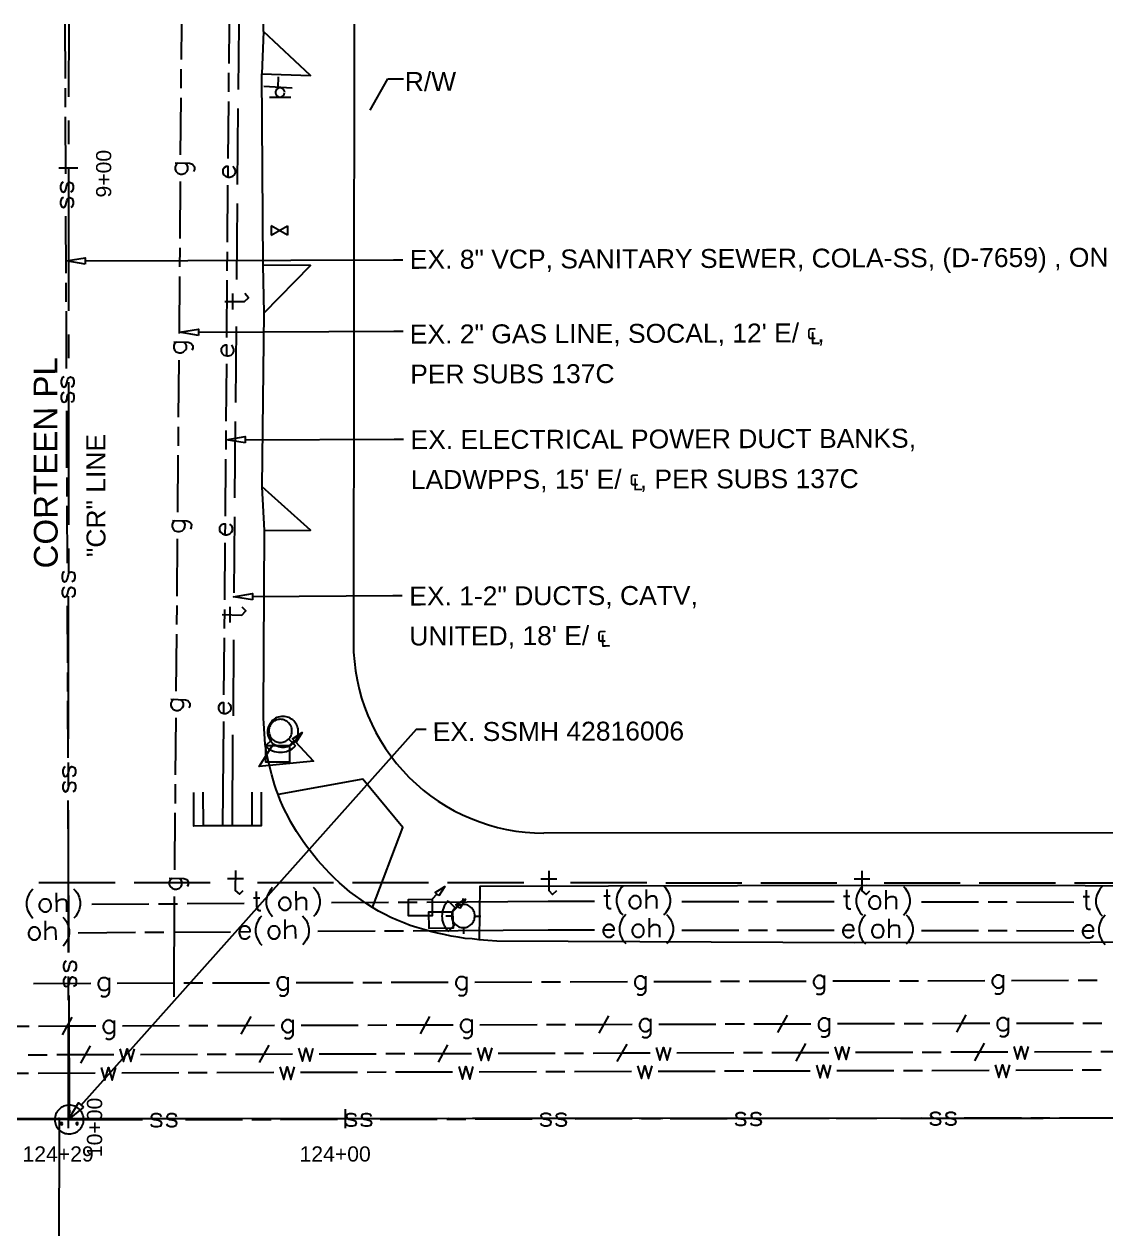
# Model space of a CAD drawing. Header units: feet. Extents: x 0 to 650, y -1 to 438.
# Drawn here: x 328.2 to 441.9, y 303 to 429.7 of the extents above; entities that cross this region are included whole.
import ezdxf

# ---------------------------------------------------------------- set-up
doc = ezdxf.new("R2010")
doc.units = ezdxf.units.FT
for name, color, linetype in [('AGUA', 5, 'CONTINUOUS'), ('AGUA_ABANDONADO', 8, 'CONTINUOUS'), ('ALCANTARILLADO', 3, 'CONTINUOUS'), ('ANOTACION', 8, 'CONTINUOUS'), ('DIGITALIZADO', 7, 'CONTINUOUS'), ('EJE_VIA', 7, 'CONTINUOUS'), ('ELECTRICO', 1, 'CONTINUOUS'), ('ELECTRICO_AEREO', 1, 'CONTINUOUS'), ('ESTRUCTURAS', 7, 'CONTINUOUS'), ('GAS', 2, 'CONTINUOUS'), ('GAS_ABANDONADO', 8, 'CONTINUOUS'), ('METRO_RW', 140, 'CONTINUOUS'), ('TELECOM', 30, 'CONTINUOUS'), ('TELECOM_AEREO', 30, 'CONTINUOUS'), ('TOPO', 8, 'CONTINUOUS')]:
    doc.layers.add(name, color=color, linetype=linetype)
doc.styles.add('CAD_TEXT', font='Arial')
doc.styles.add('OpenSansCondensed-Light', font='OpenSansCondensed-Light.ttf')
doc.dimstyles.new('EZDXF', dxfattribs={"dimtxt": 0.25, "dimasz": 0.175, "dimexe": 0.375, "dimexo": 0.125, "dimgap": 0.1, "dimtad": 1, "dimlfac": 100, "dimzin": 12, "dimdsep": 46, "dimtxsty": 'OpenSansCondensed-Light', "dimblk": 'ARCHTICK', "dimcen": 2.5, "dimazin": 3, "dimtfac": 0.5, "dimtmove": 2, "dimatfit": 3})

# ---------------------------------------------------------------- blocks, each defined once
blk = doc.blocks.new('_ARCHTICK')
at = {"color": 0, "linetype": 'BYBLOCK', "const_width": 0.15}
blk.add_lwpolyline([(-0.5, -0.5), (0.5, 0.5)], dxfattribs=at)

msp = doc.modelspace()

# ---------------------------------------------------------------- linework, layer by layer
at = {"layer": 'AGUA'}
for p, q in [((326.63, 319.37), (328.63, 319.37)), ((329.63, 319.37), (335.63, 319.4)), ((338.43, 319.4), (344.43, 319.43)), ((345.43, 319.43), (347.43, 319.43)), ((348.43, 319.43), (354.43, 319.47)), ((357.23, 319.47), (363.23, 319.47)), ((364.23, 319.47), (366.23, 319.5)), ((367.23, 319.5), (373.23, 319.5)), ((376.03, 319.5), (382.03, 319.53)), ((383.03, 319.53), (385.03, 319.53)), ((386.03, 319.53), (392.03, 319.57)), ((394.83, 319.57), (400.83, 319.57)), ((401.83, 319.6), (403.83, 319.6)), ((404.83, 319.6), (410.83, 319.6)), ((413.63, 319.63), (419.63, 319.63)), ((420.63, 319.63), (422.63, 319.63)), ((423.63, 319.63), (429.63, 319.67)), ((432.43, 319.67), (438.43, 319.7)), ((439.43, 319.7), (441.43, 319.7))]:
    msp.add_line(p, q, dxfattribs=at)
at = {"layer": 'AGUA_ABANDONADO'}
for p, q in [((335.1, 322.23), (334.1, 320.4)), ((353.9, 322.3), (352.9, 320.47)), ((372.7, 322.33), (371.7, 320.53)), ((391.53, 322.4), (390.5, 320.57)), ((410.33, 322.47), (409.3, 320.63)), ((429.13, 322.5), (428.1, 320.67)), ((328.6, 321.3), (330.6, 321.3)), ((331.6, 321.33), (334.6, 321.33)), ((334.6, 321.33), (337.6, 321.33)), ((340.4, 321.33), (346.4, 321.37)), ((347.4, 321.37), (349.4, 321.37)), ((350.4, 321.37), (353.4, 321.37)), ((353.4, 321.37), (356.4, 321.4)), ((359.2, 321.4), (365.2, 321.4)), ((366.2, 321.43), (368.2, 321.43)), ((369.2, 321.43), (372.2, 321.43)), ((372.2, 321.43), (375.2, 321.43)), ((378, 321.47), (384, 321.47)), ((385, 321.47), (387, 321.47)), ((388, 321.47), (391, 321.5)), ((391, 321.5), (394, 321.5)), ((396.8, 321.5), (402.8, 321.53)), ((403.8, 321.53), (405.8, 321.53)), ((406.8, 321.53), (409.8, 321.53)), ((409.8, 321.53), (412.8, 321.53)), ((415.6, 321.57), (421.6, 321.57)), ((422.6, 321.57), (424.6, 321.57)), ((425.6, 321.6), (428.6, 321.6)), ((428.6, 321.6), (431.6, 321.6)), ((434.4, 321.6), (440.4, 321.63)), ((441.4, 321.63), (443.4, 321.63))]:
    msp.add_line(p, q, dxfattribs=at)
for points in [[(338.23, 321.9), (338.63, 320.57), (339, 321.9), (339.4, 320.57), (339.77, 321.9)], [(357.03, 321.97), (357.43, 320.63), (357.8, 321.97), (358.2, 320.63), (358.57, 321.97)], [(375.83, 322.03), (376.23, 320.7), (376.6, 322.03), (377, 320.7), (377.37, 322.03)], [(394.63, 322.07), (395.03, 320.73), (395.4, 322.07), (395.8, 320.73), (396.17, 322.07)], [(413.43, 322.13), (413.83, 320.8), (414.2, 322.13), (414.6, 320.8), (414.97, 322.13)], [(432.23, 322.17), (432.63, 320.83), (433, 322.17), (433.4, 320.83), (433.77, 322.17)], [(336.27, 319.97), (336.67, 318.63), (337.03, 319.97), (337.43, 318.63), (337.8, 319.97)], [(355.07, 320.03), (355.47, 318.7), (355.83, 320.03), (356.23, 318.7), (356.6, 320.03)], [(373.87, 320.07), (374.27, 318.73), (374.63, 320.07), (375.03, 318.73), (375.4, 320.07)], [(392.67, 320.13), (393.07, 318.8), (393.43, 320.13), (393.83, 318.8), (394.2, 320.13)], [(411.47, 320.2), (411.87, 318.87), (412.23, 320.2), (412.63, 318.87), (413, 320.2)], [(430.27, 320.23), (430.67, 318.9), (431.03, 320.23), (431.43, 318.9), (431.8, 320.23)]]:
    msp.add_lwpolyline(points, dxfattribs=at)
at = {"layer": 'ALCANTARILLADO'}
for p, q in [((332.53, 423.93), (332.5, 429.67)), ((332.53, 420.93), (332.53, 422.93)), ((332.57, 413.93), (332.53, 419.93)), ((332.6, 403.47), (332.57, 409.47)), ((332.6, 400.47), (332.6, 402.47)), ((332.63, 393.47), (332.63, 399.47)), ((332.67, 383), (332.67, 389)), ((332.7, 380), (332.7, 382)), ((332.73, 373), (332.7, 379)), ((332.77, 362.5), (332.73, 368.5)), ((332.77, 359.5), (332.77, 361.5)), ((332.8, 352.5), (332.77, 358.5)), ((332.83, 342.03), (332.8, 348.03)), ((332.83, 339.03), (332.83, 341.03)), ((332.87, 332.03), (332.87, 338.03)), ((332.93, 314.47), (332.9, 327.53)), ((332.93, 314.47), (322.9, 314.43)), ((332.93, 314.47), (340.63, 314.47)), ((345.13, 314.5), (351.13, 314.5)), ((352.13, 314.5), (354.13, 314.5)), ((355.13, 314.5), (361.13, 314.53)), ((365.6, 314.53), (371.6, 314.53)), ((372.6, 314.53), (374.6, 314.53)), ((375.6, 314.57), (381.6, 314.57)), ((386.1, 314.57), (392.1, 314.6)), ((393.1, 314.6), (395.1, 314.6)), ((396.1, 314.6), (402.1, 314.6)), ((406.57, 314.63), (412.57, 314.63)), ((413.57, 314.63), (415.57, 314.63)), ((416.57, 314.63), (422.57, 314.67)), ((427.03, 314.67), (433.03, 314.67)), ((434.03, 314.67), (436.03, 314.67)), ((437.03, 314.67), (443.03, 314.7))]:
    msp.add_line(p, q, dxfattribs=at)
for points in [[(332.27, 413.03), (332.1, 412.93), (332, 412.67), (332, 412.37), (332.1, 412.1), (332.3, 412), (332.47, 412.1), (332.57, 412.27), (332.67, 412.77), (332.77, 412.93), (332.93, 413.03), (333.23, 412.93), (333.33, 412.67), (333.33, 412.37), (333.23, 412.1), (333.03, 412)], [(332.3, 411.43), (332.1, 411.33), (332, 411.03), (332, 410.77), (332.1, 410.47), (332.3, 410.37), (332.47, 410.47), (332.57, 410.67), (332.67, 411.13), (332.77, 411.33), (332.97, 411.43), (333.23, 411.33), (333.33, 411.03), (333.33, 410.77), (333.23, 410.47), (333.07, 410.37)], [(332.37, 392.57), (332.17, 392.47), (332.07, 392.17), (332.07, 391.9), (332.17, 391.6), (332.37, 391.5), (332.57, 391.6), (332.63, 391.8), (332.73, 392.27), (332.83, 392.47), (333.03, 392.57), (333.3, 392.47), (333.4, 392.17), (333.4, 391.9), (333.3, 391.6), (333.13, 391.5)], [(332.37, 390.93), (332.17, 390.83), (332.07, 390.57), (332.07, 390.27), (332.17, 390), (332.37, 389.9), (332.57, 390), (332.67, 390.17), (332.73, 390.67), (332.83, 390.83), (333.03, 390.93), (333.33, 390.83), (333.4, 390.57), (333.4, 390.27), (333.33, 390), (333.13, 389.9)], [(332.43, 372.07), (332.23, 372), (332.17, 371.7), (332.17, 371.4), (332.23, 371.13), (332.43, 371.03), (332.63, 371.13), (332.73, 371.33), (332.83, 371.8), (332.9, 372), (333.1, 372.07), (333.4, 372), (333.5, 371.7), (333.5, 371.43), (333.4, 371.13), (333.2, 371.03)], [(332.43, 370.47), (332.27, 370.37), (332.17, 370.07), (332.17, 369.8), (332.27, 369.5), (332.43, 369.4), (332.63, 369.5), (332.73, 369.7), (332.83, 370.17), (332.93, 370.37), (333.1, 370.47), (333.4, 370.37), (333.5, 370.1), (333.5, 369.8), (333.4, 369.5), (333.2, 369.4)], [(332.5, 351.6), (332.33, 351.5), (332.23, 351.23), (332.23, 350.93), (332.33, 350.63), (332.5, 350.57), (332.7, 350.63), (332.8, 350.83), (332.9, 351.3), (333, 351.5), (333.17, 351.6), (333.47, 351.5), (333.57, 351.23), (333.57, 350.93), (333.47, 350.67), (333.27, 350.57)], [(332.53, 349.97), (332.33, 349.9), (332.23, 349.6), (332.23, 349.3), (332.33, 349.03), (332.53, 348.93), (332.7, 349.03), (332.8, 349.23), (332.9, 349.7), (333, 349.9), (333.2, 349.97), (333.47, 349.9), (333.57, 349.6), (333.57, 349.33), (333.47, 349.03), (333.3, 348.93)], [(332.6, 331.13), (332.4, 331.03), (332.3, 330.73), (332.3, 330.47), (332.4, 330.17), (332.6, 330.07), (332.8, 330.17), (332.87, 330.37), (332.97, 330.83), (333.07, 331.03), (333.27, 331.13), (333.53, 331.03), (333.63, 330.73), (333.63, 330.47), (333.53, 330.17), (333.37, 330.07)], [(332.6, 329.5), (332.4, 329.4), (332.3, 329.13), (332.3, 328.83), (332.4, 328.53), (332.6, 328.47), (332.8, 328.53), (332.9, 328.73), (332.97, 329.2), (333.07, 329.4), (333.27, 329.5), (333.53, 329.4), (333.63, 329.13), (333.63, 328.83), (333.57, 328.57), (333.37, 328.47)], [(334.43, 314.49), (334.43, 314.64), (334.4, 314.79), (334.36, 314.94), (334.31, 315.08), (334.25, 315.21), (334.17, 315.33), (334.08, 315.45), (333.99, 315.56), (333.88, 315.66), (333.76, 315.74), (333.64, 315.82), (333.5, 315.88), (333.36, 315.93), (333.22, 315.97), (333.07, 315.99), (332.91, 316), (332.76, 315.99), (332.61, 315.97), (332.46, 315.93), (332.32, 315.88), (332.19, 315.81), (332.07, 315.74), (331.95, 315.65), (331.84, 315.55), (331.74, 315.44), (331.66, 315.33), (331.58, 315.2), (331.52, 315.07), (331.47, 314.93), (331.43, 314.78), (331.41, 314.63), (331.4, 314.48), (331.41, 314.32), (331.43, 314.17), (331.47, 314.03), (331.52, 313.89), (331.59, 313.76), (331.66, 313.63), (331.75, 313.52), (331.85, 313.41), (331.96, 313.31), (332.07, 313.22), (332.2, 313.15), (332.33, 313.08), (332.47, 313.03), (332.62, 313), (332.77, 312.97), (332.92, 312.97), (333.08, 312.97), (333.23, 313), (333.37, 313.04), (333.51, 313.09), (333.64, 313.15), (333.77, 313.23), (333.88, 313.32), (333.99, 313.41), (334.09, 313.52), (334.18, 313.64), (334.25, 313.76), (334.32, 313.9), (334.37, 314.04), (334.4, 314.18), (334.43, 314.33), (334.43, 314.49)], [(333.03, 315.35), (332.97, 315.45), (332.87, 315.46), (332.8, 315.35), (332.86, 315.25), (332.96, 315.24), (333.03, 315.35)], [(342.6, 314.77), (342.5, 314.97), (342.2, 315.07), (341.93, 315.07), (341.63, 314.97), (341.53, 314.77), (341.63, 314.57), (341.83, 314.47), (342.3, 314.4), (342.5, 314.3), (342.6, 314.1), (342.5, 313.8), (342.2, 313.73), (341.93, 313.73), (341.63, 313.8), (341.53, 314)], [(344.2, 314.77), (344.13, 314.97), (343.83, 315.07), (343.53, 315.07), (343.27, 314.97), (343.17, 314.77), (343.27, 314.57), (343.47, 314.5), (343.93, 314.4), (344.13, 314.3), (344.2, 314.1), (344.13, 313.83), (343.83, 313.73), (343.53, 313.73), (343.27, 313.83), (343.17, 314)], [(363.07, 314.8), (362.97, 315), (362.7, 315.1), (362.4, 315.1), (362.13, 315), (362.03, 314.8), (362.13, 314.63), (362.3, 314.53), (362.8, 314.43), (362.97, 314.33), (363.07, 314.13), (362.97, 313.87), (362.7, 313.77), (362.4, 313.77), (362.13, 313.87), (362.03, 314.03)], [(364.7, 314.8), (364.6, 315), (364.3, 315.1), (364.03, 315.1), (363.73, 315), (363.63, 314.8), (363.73, 314.63), (363.93, 314.53), (364.4, 314.43), (364.6, 314.33), (364.7, 314.13), (364.6, 313.87), (364.3, 313.77), (364.03, 313.77), (363.73, 313.87), (363.63, 314.07)], [(383.57, 314.87), (383.47, 315.03), (383.17, 315.13), (382.9, 315.13), (382.6, 315.03), (382.5, 314.87), (382.6, 314.67), (382.8, 314.57), (383.27, 314.47), (383.47, 314.37), (383.57, 314.2), (383.47, 313.9), (383.17, 313.8), (382.9, 313.8), (382.6, 313.9), (382.5, 314.1)], [(385.17, 314.87), (385.07, 315.03), (384.8, 315.13), (384.5, 315.13), (384.23, 315.03), (384.13, 314.87), (384.23, 314.67), (384.4, 314.57), (384.9, 314.47), (385.07, 314.37), (385.17, 314.2), (385.1, 313.9), (384.8, 313.8), (384.5, 313.8), (384.23, 313.9), (384.13, 314.1)], [(404.03, 314.9), (403.93, 315.1), (403.67, 315.2), (403.37, 315.2), (403.1, 315.1), (403, 314.9), (403.1, 314.7), (403.27, 314.6), (403.77, 314.53), (403.93, 314.43), (404.03, 314.23), (403.93, 313.93), (403.67, 313.87), (403.37, 313.87), (403.1, 313.93), (403, 314.13)], [(405.67, 314.9), (405.57, 315.1), (405.27, 315.2), (405, 315.2), (404.7, 315.1), (404.6, 314.9), (404.7, 314.7), (404.9, 314.6), (405.37, 314.53), (405.57, 314.43), (405.67, 314.23), (405.57, 313.97), (405.27, 313.87), (405, 313.87), (404.7, 313.93), (404.6, 314.13)], [(424.53, 314.93), (424.43, 315.13), (424.13, 315.23), (423.87, 315.23), (423.57, 315.13), (423.47, 314.93), (423.57, 314.77), (423.77, 314.67), (424.23, 314.57), (424.43, 314.47), (424.53, 314.27), (424.43, 314), (424.13, 313.9), (423.87, 313.9), (423.57, 314), (423.47, 314.17)], [(426.13, 314.93), (426.03, 315.13), (425.77, 315.23), (425.47, 315.23), (425.2, 315.13), (425.1, 314.93), (425.2, 314.77), (425.37, 314.67), (425.87, 314.57), (426.03, 314.47), (426.13, 314.27), (426.03, 314), (425.77, 313.9), (425.47, 313.9), (425.2, 314), (425.1, 314.17)], [(332.23, 314.05), (332.17, 314.15), (332.07, 314.16), (332, 314.05), (332.06, 313.95), (332.16, 313.94), (332.23, 314.05)], [(333.87, 314.05), (333.81, 314.15), (333.7, 314.16), (333.63, 314.05), (333.69, 313.95), (333.8, 313.94), (333.87, 314.05)]]:
    msp.add_lwpolyline(points, dxfattribs=at)
at = {"layer": 'DIGITALIZADO'}
for points in [[(334.6, 404.43), (332.6, 404.77), (334.6, 405.1), (334.6, 404.43)], [(334.6, 404.77), (367, 404.87), (368, 404.87)], [(346.5, 396.93), (344.5, 397.27), (346.5, 397.6), (346.5, 396.93)], [(346.5, 397.27), (367.03, 397.37), (368.03, 397.37)], [(351.4, 385.63), (349.4, 385.97), (351.4, 386.3), (351.4, 385.63)], [(351.4, 385.97), (367.07, 386.03), (368.07, 386.03)], [(352.2, 369.13), (350.2, 369.43), (352.2, 369.8), (352.2, 369.13)], [(352.2, 369.47), (366.93, 369.57), (367.93, 369.57)], [(334.17, 316), (369.43, 355.53), (370.43, 355.53)], [(334.4, 315.77), (332.83, 314.5), (333.9, 316.23), (334.4, 315.77)]]:
    msp.add_lwpolyline(points, dxfattribs=at)
at = {"layer": 'EJE_VIA'}
for p, q in [((332.87, 429.67), (332.83, 422.03)), ((353.33, 428.9), (353.33, 429.67)), ((354.87, 423), (354.93, 424.13)), ((356.37, 422.93), (353.37, 423.1)), ((353.97, 422), (356.2, 422)), ((332.83, 419.53), (332.83, 417.03)), ((331.83, 414.57), (333.83, 414.57)), ((332.83, 414.53), (332.83, 399.53)), ((332.83, 397.03), (332.83, 394.53)), ((332.83, 392.03), (332.83, 377.03)), ((332.83, 374.53), (332.83, 372.03)), ((332.8, 369.53), (332.8, 354.53)), ((332.8, 352.03), (332.8, 349.53)), ((332.8, 347.03), (332.8, 332.03)), ((332.8, 329.53), (332.8, 327.03)), ((332.8, 324.53), (332.8, 314.57)), ((332.8, 315.57), (332.8, 313.57)), ((332.8, 315.57), (332.8, 313.57)), ((361.93, 315.57), (361.93, 313.57)), ((332.8, 314.57), (131.87, 314.5)), ((332.8, 314.57), (324.07, 314.57)), ((331.8, 314.57), (333.8, 314.57)), ((331.87, 314.57), (331.83, 296.57)), ((531.47, 314.67), (332.8, 314.57)), ((345.33, 314.57), (332.8, 314.57)), ((350.33, 314.57), (347.83, 314.57)), ((367.83, 314.57), (352.83, 314.57)), ((372.83, 314.6), (370.33, 314.57)), ((390.33, 314.6), (375.33, 314.6)), ((395.33, 314.6), (392.83, 314.6)), ((412.83, 314.6), (397.83, 314.6)), ((417.83, 314.6), (415.33, 314.6)), ((435.33, 314.6), (420.33, 314.6)), ((440.33, 314.63), (437.83, 314.63))]:
    msp.add_line(p, q, dxfattribs=at)
for points in [[(353.33, 428.9), (353.17, 424.43), (358.27, 424.27), (353.33, 428.9)], [(355.57, 422.48), (355.54, 422.63), (355.48, 422.75), (355.39, 422.86), (355.27, 422.93), (355.13, 422.96), (354.98, 422.96), (354.85, 422.91), (354.74, 422.82), (354.66, 422.71), (354.61, 422.58), (354.6, 422.43), (354.64, 422.29), (354.71, 422.17), (354.81, 422.08), (354.94, 422.02), (355.08, 422), (355.23, 422.02), (355.35, 422.08), (355.46, 422.18), (355.53, 422.3), (355.56, 422.44)], [(353.4, 399.3), (358.3, 404.27), (353.3, 404.33)], [(353.43, 376.43), (358.3, 376.47), (353.2, 381)], [(331.9, 314.58), (331.8, 314.58), (331.9, 314.58)], [(332.8, 314.57), (333.87, 314.57), (331.87, 314.57)], [(332.8, 314.57), (333.93, 314.57), (331.93, 314.57)], [(332.83, 314.58), (332.73, 314.58), (332.83, 314.58)], [(332.83, 314.58), (332.73, 314.58), (332.83, 314.58)], [(332.83, 314.58), (332.73, 314.58), (332.83, 314.58)]]:
    msp.add_lwpolyline(points, dxfattribs=at)
at = {"layer": 'ELECTRICO'}
for p, q in [((349.73, 425.53), (349.77, 429.67)), ((349.7, 422.53), (349.7, 424.53)), ((349.63, 415.53), (349.7, 421.53)), ((349.57, 406.73), (349.6, 412.73)), ((349.53, 403.73), (349.57, 405.73)), ((349.5, 396.73), (349.53, 402.73)), ((349.4, 387.93), (349.47, 393.93)), ((349.4, 384.93), (349.4, 386.93)), ((349.33, 377.93), (349.37, 383.93)), ((349.27, 369.13), (349.3, 375.13)), ((349.23, 366.13), (349.27, 368.13)), ((349.17, 359.13), (349.23, 365.13)), ((349.07, 345.37), (349.17, 356.33))]:
    msp.add_line(p, q, dxfattribs=at)
for points in [[(349.63, 413.57), (349.63, 414.7), (349.43, 414.7), (349.23, 414.6), (349.07, 414.33), (349.07, 414.03), (349.13, 413.83), (349.33, 413.67), (349.63, 413.57), (349.8, 413.57), (350.1, 413.67), (350.3, 413.83), (350.4, 414.03), (350.4, 414.3), (350.3, 414.5), (350.1, 414.7)], [(349.47, 394.77), (349.47, 395.9), (349.3, 395.9), (349.1, 395.8), (348.9, 395.53), (348.9, 395.23), (349, 395.03), (349.17, 394.87), (349.47, 394.77), (349.67, 394.77), (349.93, 394.87), (350.13, 395.03), (350.23, 395.23), (350.23, 395.5), (350.13, 395.7), (349.97, 395.9)], [(349.3, 375.97), (349.33, 377.1), (349.13, 377.1), (348.93, 377), (348.73, 376.73), (348.73, 376.43), (348.83, 376.23), (349.03, 376.07), (349.3, 375.97), (349.5, 375.97), (349.8, 376.07), (349.97, 376.23), (350.07, 376.43), (350.07, 376.7), (350, 376.9), (349.8, 377.1)], [(349.17, 357.17), (349.17, 358.3), (348.97, 358.3), (348.8, 358.2), (348.7, 358.1), (348.6, 357.93), (348.6, 357.63), (348.7, 357.43), (348.87, 357.27), (349.17, 357.17), (349.37, 357.17), (349.63, 357.27), (349.83, 357.43), (349.93, 357.63), (349.93, 357.9), (349.83, 358.1), (349.63, 358.3)]]:
    msp.add_lwpolyline(points, dxfattribs=at)
at = {"layer": 'ELECTRICO_AEREO'}
for p, q in [((330.43, 333.37), (330.43, 335.37)), ((355.63, 333.5), (355.63, 335.5)), ((393.93, 333.67), (393.93, 335.67)), ((419.13, 333.6), (419.13, 335.6)), ((333.87, 334.13), (339.87, 334.17)), ((340.87, 334.2), (342.87, 334.2)), ((343.87, 334.2), (349.87, 334.23)), ((359.07, 334.3), (365.07, 334.33)), ((366.07, 334.33), (368.07, 334.33)), ((397.33, 334.4), (403.33, 334.4)), ((404.33, 334.4), (406.33, 334.4)), ((407.33, 334.4), (413.33, 334.4)), ((422.53, 334.37), (428.53, 334.37)), ((429.53, 334.37), (431.53, 334.37)), ((432.53, 334.37), (438.53, 334.33))]:
    msp.add_line(p, q, dxfattribs=at)
for points in [[(332.23, 335.77), (332.43, 335.57), (332.63, 335.3), (332.8, 334.9), (332.9, 334.43), (332.9, 334.03), (332.83, 333.57), (332.63, 333.2), (332.43, 332.9), (332.27, 332.7)], [(353.13, 335.87), (352.97, 335.7), (352.77, 335.4), (352.6, 335.03), (352.5, 334.53), (352.5, 334.17), (352.6, 333.7), (352.8, 333.3), (352.97, 333.03), (353.17, 332.83)], [(357.43, 335.9), (357.63, 335.7), (357.83, 335.43), (358, 335.03), (358.1, 334.57), (358.1, 334.2), (358.03, 333.7), (357.83, 333.33), (357.63, 333.03), (357.47, 332.87)], [(391.43, 336.03), (391.27, 335.83), (391.07, 335.57), (390.87, 335.17), (390.77, 334.7), (390.77, 334.33), (390.87, 333.83), (391.07, 333.47), (391.27, 333.17), (391.43, 333)], [(395.73, 336.03), (395.93, 335.83), (396.1, 335.57), (396.3, 335.17), (396.4, 334.7), (396.4, 334.33), (396.3, 333.83), (396.1, 333.47), (395.93, 333.17), (395.73, 333)], [(416.63, 336), (416.47, 335.8), (416.27, 335.53), (416.07, 335.13), (415.97, 334.67), (415.97, 334.3), (416.07, 333.8), (416.27, 333.43), (416.47, 333.13), (416.63, 332.97)], [(420.93, 336), (421.13, 335.8), (421.3, 335.53), (421.5, 335.13), (421.6, 334.67), (421.6, 334.27), (421.5, 333.8), (421.3, 333.43), (421.13, 333.13), (420.93, 332.93)], [(441.83, 335.97), (441.67, 335.77), (441.47, 335.5), (441.27, 335.1), (441.17, 334.63), (441.17, 334.23), (441.27, 333.77), (441.47, 333.4), (441.67, 333.1), (441.83, 332.9)], [(329.1, 334.7), (328.9, 334.6), (328.73, 334.4), (328.63, 334.13), (328.63, 333.93), (328.73, 333.63), (328.9, 333.47), (329.1, 333.37), (329.4, 333.37), (329.57, 333.47), (329.77, 333.63), (329.87, 333.93), (329.87, 334.13), (329.77, 334.4), (329.57, 334.6), (329.37, 334.7), (329.1, 334.7)], [(330.43, 334.33), (330.73, 334.6), (330.9, 334.7), (331.2, 334.7), (331.4, 334.6), (331.47, 334.33), (331.5, 333.37)], [(350.77, 334.23), (351.93, 334.27), (351.93, 334.43), (351.83, 334.63), (351.53, 334.83), (351.27, 334.83), (351.07, 334.73), (350.87, 334.53), (350.77, 334.23), (350.77, 334.07), (350.87, 333.77), (351.07, 333.57), (351.27, 333.5), (351.53, 333.5), (351.73, 333.6), (351.93, 333.77)], [(354.3, 334.83), (354.1, 334.73), (353.93, 334.57), (353.83, 334.27), (353.83, 334.07), (353.93, 333.8), (354.1, 333.6), (354.3, 333.5), (354.6, 333.5), (354.77, 333.6), (354.97, 333.8), (355.07, 334.07), (355.07, 334.27), (354.97, 334.57), (354.77, 334.73), (354.6, 334.83), (354.3, 334.83)], [(355.63, 334.47), (355.93, 334.77), (356.1, 334.83), (356.4, 334.87), (356.6, 334.77), (356.67, 334.47), (356.7, 333.53)], [(389.07, 334.43), (390.2, 334.43), (390.2, 334.6), (390.1, 334.8), (389.83, 335), (389.53, 335), (389.33, 334.9), (389.17, 334.7), (389.07, 334.43), (389.07, 334.23), (389.17, 333.93), (389.33, 333.77), (389.53, 333.67), (389.83, 333.67), (390, 333.77), (390.2, 333.93)], [(392.6, 335), (392.4, 334.9), (392.2, 334.7), (392.1, 334.43), (392.1, 334.23), (392.2, 333.93), (392.4, 333.77), (392.6, 333.67), (392.87, 333.67), (393.07, 333.77), (393.27, 333.93), (393.33, 334.23), (393.33, 334.43), (393.27, 334.7), (393.07, 334.9), (392.87, 335), (392.6, 335)], [(393.93, 334.6), (394.2, 334.9), (394.4, 335), (394.67, 335), (394.87, 334.9), (394.97, 334.6), (394.97, 333.67)], [(414.27, 334.4), (415.4, 334.4), (415.4, 334.57), (415.3, 334.77), (415.23, 334.87), (415.03, 334.97), (414.73, 334.97), (414.57, 334.87), (414.37, 334.67), (414.27, 334.4), (414.27, 334.2), (414.37, 333.9), (414.53, 333.73), (414.73, 333.63), (415.03, 333.63), (415.2, 333.73), (415.4, 333.9)], [(417.8, 334.97), (417.6, 334.87), (417.4, 334.67), (417.3, 334.37), (417.3, 334.2), (417.4, 333.9), (417.6, 333.7), (417.8, 333.63), (418.07, 333.63), (418.27, 333.7), (418.47, 333.9), (418.53, 334.2), (418.57, 334.37), (418.47, 334.67), (418.27, 334.87), (418.07, 334.97), (417.8, 334.97)], [(419.13, 334.57), (419.4, 334.87), (419.6, 334.93), (419.9, 334.93), (420.07, 334.87), (420.17, 334.57), (420.17, 333.6)], [(439.47, 334.33), (440.6, 334.33), (440.6, 334.53), (440.5, 334.73), (440.43, 334.83), (440.23, 334.93), (439.93, 334.93), (439.77, 334.83), (439.57, 334.63), (439.47, 334.33), (439.47, 334.17), (439.57, 333.87), (439.77, 333.67), (439.93, 333.6), (440.23, 333.6), (440.43, 333.67), (440.6, 333.87)], [(369.07, 334.33), (383.27, 334.43), (388.13, 334.43)]]:
    msp.add_lwpolyline(points, dxfattribs=at)
at = {"layer": 'ESTRUCTURAS'}
for p, q in [((354.13, 408.47), (354.13, 407.47)), ((354.13, 407.47), (355.87, 408.47)), ((355.87, 407.47), (354.13, 408.47)), ((355.87, 408.47), (355.87, 407.47)), ((353.53, 353.73), (354.27, 354.47)), ((356.73, 353.73), (356, 354.47)), ((372.77, 337.47), (373.5, 336.73)), ((374.37, 337.1), (374.33, 337.73)), ((373.13, 335.87), (372.5, 335.87)), ((375.57, 335.87), (376.2, 335.87)), ((372.77, 334.27), (373.5, 335)), ((374.37, 334.67), (374.37, 334))]:
    msp.add_line(p, q, dxfattribs=at)
for points in [[(355.55, 353.64), (355.71, 353.67), (355.87, 353.71), (356.02, 353.76), (356.16, 353.83), (356.29, 353.91), (356.42, 354.01), (356.53, 354.11), (356.64, 354.23), (356.73, 354.35), (356.81, 354.49), (356.88, 354.63), (356.93, 354.77), (356.97, 354.93), (356.99, 355.08), (357, 355.25), (356.99, 355.41), (356.97, 355.58), (356.93, 355.73), (356.87, 355.88), (356.8, 356.03), (356.72, 356.16), (356.63, 356.28), (356.52, 356.4), (356.41, 356.5), (356.28, 356.59), (356.15, 356.67), (356.01, 356.74), (355.86, 356.8), (355.71, 356.83), (355.55, 356.86), (355.39, 356.87), (355.22, 356.86), (355.06, 356.83), (354.9, 356.79), (354.75, 356.74), (354.61, 356.67), (354.47, 356.59), (354.35, 356.49), (354.23, 356.39), (354.13, 356.27), (354.04, 356.15), (353.96, 356.01), (353.89, 355.87), (353.84, 355.73), (353.8, 355.57), (353.77, 355.42), (353.77, 355.25), (353.77, 355.09), (353.8, 354.92), (353.84, 354.77), (353.9, 354.62), (353.96, 354.47), (354.05, 354.34), (354.14, 354.22), (354.25, 354.1), (354.36, 354), (354.49, 353.91), (354.62, 353.83), (354.76, 353.76), (354.91, 353.7), (355.06, 353.67), (355.22, 353.64), (355.38, 353.63), (355.55, 353.64)], [(355.12, 354.13), (355.24, 354.14), (355.37, 354.16), (355.48, 354.19), (355.59, 354.23), (355.7, 354.28), (355.8, 354.34), (355.98, 354.49), (356.13, 354.67), (356.19, 354.77), (356.24, 354.88), (356.28, 354.99), (356.31, 355.11), (356.33, 355.23), (356.33, 355.35), (356.33, 355.48), (356.31, 355.6), (356.28, 355.72), (356.24, 355.83), (356.18, 355.93), (356.12, 356.03), (355.97, 356.21), (355.79, 356.36), (355.69, 356.42), (355.59, 356.47), (355.48, 356.51), (355.36, 356.54), (355.24, 356.56), (355.11, 356.57), (354.99, 356.56), (354.87, 356.54), (354.75, 356.51), (354.64, 356.47), (354.53, 356.42), (354.43, 356.36), (354.25, 356.21), (354.11, 356.03), (354.05, 355.93), (353.99, 355.82), (353.95, 355.71), (353.92, 355.59), (353.91, 355.47), (353.9, 355.35), (353.91, 355.22), (353.93, 355.1), (353.96, 354.98), (354, 354.87), (354.05, 354.77), (354.11, 354.67), (354.26, 354.49), (354.44, 354.34), (354.54, 354.28), (354.65, 354.23), (354.76, 354.19), (354.87, 354.16), (355, 354.14), (355.12, 354.13)], [(356.77, 354.17), (356.4, 354.53), (357.4, 355.17), (356.77, 354.17)], [(356.67, 354.23), (358.6, 352.17), (352.9, 351.6), (354.4, 354)], [(353.53, 353.75), (353.7, 353.6), (353.88, 353.47), (354.08, 353.35), (354.28, 353.26), (354.48, 353.19), (354.69, 353.14), (354.91, 353.11), (355.12, 353.1), (355.34, 353.11), (355.55, 353.14), (355.76, 353.19), (355.97, 353.27), (356.17, 353.36), (356.36, 353.47), (356.54, 353.61), (356.71, 353.76)], [(356.57, 354.33), (356.07, 353.8), (356.07, 352.07), (353.57, 352.07), (353.57, 353.8), (356.07, 353.8)], [(371.77, 338), (371.4, 338.37), (372.4, 339), (371.77, 338)], [(371.57, 338.17), (371.07, 337.67), (371.07, 335.9), (368.57, 335.9), (368.57, 337.63), (371.07, 337.67)], [(372.75, 337.47), (372.6, 337.3), (372.47, 337.12), (372.35, 336.92), (372.26, 336.72), (372.19, 336.52), (372.14, 336.31), (372.11, 336.09), (372.1, 335.88), (372.11, 335.66), (372.14, 335.45), (372.19, 335.24), (372.27, 335.03), (372.36, 334.83), (372.47, 334.64), (372.61, 334.46), (372.76, 334.29)], [(373.13, 335.88), (373.14, 335.76), (373.16, 335.63), (373.19, 335.52), (373.23, 335.41), (373.28, 335.3), (373.34, 335.2), (373.49, 335.02), (373.67, 334.87), (373.77, 334.81), (373.88, 334.76), (373.99, 334.72), (374.11, 334.69), (374.23, 334.67), (374.35, 334.67), (374.48, 334.67), (374.6, 334.69), (374.72, 334.72), (374.83, 334.76), (374.93, 334.82), (375.03, 334.88), (375.21, 335.03), (375.36, 335.21), (375.42, 335.31), (375.47, 335.41), (375.51, 335.52), (375.54, 335.64), (375.56, 335.76), (375.57, 335.89), (375.56, 336.01), (375.54, 336.13), (375.51, 336.25), (375.47, 336.36), (375.42, 336.47), (375.36, 336.57), (375.21, 336.75), (375.03, 336.89), (374.93, 336.95), (374.82, 337.01), (374.71, 337.05), (374.59, 337.08), (374.47, 337.09), (374.35, 337.1), (374.22, 337.09), (374.1, 337.07), (373.98, 337.04), (373.87, 337), (373.77, 336.95), (373.67, 336.89), (373.49, 336.74), (373.34, 336.56), (373.28, 336.46), (373.23, 336.35), (373.19, 336.24), (373.16, 336.13), (373.14, 336), (373.13, 335.88)], [(373.97, 336.67), (373.57, 337.07), (374.57, 337.67), (373.97, 336.67)], [(373.77, 336.87), (373.23, 336.33), (373.27, 334.6), (370.77, 334.57), (370.73, 336.33), (373.23, 336.33)]]:
    msp.add_lwpolyline(points, dxfattribs=at)
at = {"layer": 'GAS'}
for p, q in [((344.73, 425.93), (344.77, 429.67)), ((344.7, 422.93), (344.7, 424.93)), ((344.63, 415.93), (344.7, 421.93)), ((344.57, 407.13), (344.6, 413.13)), ((344.53, 404.13), (344.57, 406.13)), ((344.5, 397.13), (344.53, 403.13)), ((344.4, 388.33), (344.47, 394.33)), ((344.4, 385.33), (344.4, 387.33)), ((344.33, 378.33), (344.37, 384.33)), ((344.27, 369.53), (344.3, 375.53)), ((344.23, 366.53), (344.27, 368.53)), ((344.17, 359.53), (344.23, 365.53)), ((344.1, 350.73), (344.17, 356.73)), ((344.1, 347.73), (344.1, 349.73)), ((344.03, 340.73), (344.07, 346.73)), ((343.93, 327.37), (344, 337.93)), ((329.17, 328.8), (335.17, 328.83)), ((337.97, 328.83), (343.97, 328.87)), ((344.97, 328.87), (346.97, 328.87)), ((347.97, 328.87), (353.97, 328.87)), ((356.77, 328.9), (362.77, 328.9)), ((363.77, 328.9), (365.77, 328.9)), ((366.77, 328.93), (372.77, 328.93)), ((375.57, 328.93), (381.57, 328.97)), ((382.57, 328.97), (384.57, 328.97)), ((385.57, 328.97), (391.6, 329)), ((394.4, 329), (400.4, 329)), ((401.4, 329.03), (403.4, 329.03)), ((404.4, 329.03), (410.4, 329.03)), ((413.2, 329.07), (419.2, 329.07)), ((420.2, 329.07), (422.2, 329.07)), ((423.2, 329.07), (429.2, 329.1)), ((432, 329.1), (438, 329.13)), ((439, 329.13), (441, 329.13))]:
    msp.add_line(p, q, dxfattribs=at)
for points in [[(344.07, 415.07), (345.57, 415.03), (345.87, 414.93), (346.07, 414.67), (346.07, 414.37), (345.97, 414.17)], [(344.33, 415.07), (344.17, 414.87), (344.07, 414.67), (344.07, 414.4), (344.13, 414.2), (344.33, 414), (344.63, 413.9), (344.8, 413.9), (345.1, 414), (345.3, 414.2), (345.4, 414.37), (345.4, 414.67), (345.3, 414.87), (345.1, 415.03)], [(343.9, 396.27), (345.43, 396.23), (345.7, 396.13), (345.9, 395.87), (345.9, 395.57), (345.8, 395.37)], [(344.2, 396.27), (344, 396.07), (343.9, 395.87), (343.9, 395.6), (344, 395.4), (344.17, 395.2), (344.47, 395.1), (344.67, 395.1), (344.93, 395.2), (345.13, 395.4), (345.23, 395.57), (345.23, 395.87), (345.13, 396.07), (344.97, 396.23)], [(344.03, 377.47), (343.83, 377.27), (343.73, 377.07), (343.73, 376.8), (343.83, 376.6), (344.03, 376.4), (344.3, 376.3), (344.5, 376.3), (344.8, 376.4), (345, 376.6), (345.07, 376.77), (345.1, 377.07), (345, 377.27), (344.8, 377.43)], [(343.77, 377.47), (345.27, 377.43), (345.57, 377.33), (345.67, 377.23), (345.77, 377.07), (345.73, 376.77), (345.67, 376.57)], [(343.6, 358.67), (345.13, 358.63), (345.4, 358.53), (345.6, 358.27), (345.6, 357.97), (345.5, 357.77)], [(343.9, 358.67), (343.7, 358.47), (343.6, 358.27), (343.6, 358), (343.7, 357.8), (343.87, 357.6), (344.17, 357.5), (344.37, 357.5), (344.63, 357.6), (344.83, 357.8), (344.93, 357.97), (344.93, 358.27), (344.83, 358.47), (344.63, 358.63)], [(343.43, 339.87), (344.97, 339.83), (345.27, 339.73), (345.43, 339.47), (345.43, 339.17), (345.33, 338.97)], [(343.73, 339.87), (343.53, 339.67), (343.43, 339.47), (343.43, 339.2), (343.53, 339), (343.73, 338.8), (344, 338.7), (344.2, 338.7), (344.5, 338.8), (344.67, 339), (344.77, 339.17), (344.77, 339.47), (344.7, 339.67), (344.5, 339.83)], [(337.1, 329.13), (336.9, 329.3), (336.73, 329.4), (336.43, 329.4), (336.23, 329.3), (336.07, 329.13), (335.97, 328.83), (335.97, 328.63), (336.07, 328.37), (336.23, 328.17), (336.43, 328.07), (336.73, 328.07), (336.9, 328.17), (337.1, 328.37)], [(337.1, 329.4), (337.1, 327.9), (337, 327.6), (336.73, 327.4), (336.43, 327.4), (336.27, 327.5)], [(355.9, 329.17), (355.7, 329.37), (355.53, 329.47), (355.23, 329.47), (355.03, 329.37), (354.87, 329.17), (354.77, 328.9), (354.77, 328.7), (354.87, 328.4), (355.07, 328.23), (355.23, 328.13), (355.53, 328.13), (355.73, 328.23), (355.9, 328.4)], [(355.9, 329.47), (355.9, 327.93), (355.8, 327.67), (355.53, 327.47), (355.23, 327.47), (355.07, 327.57)], [(374.7, 329.23), (374.5, 329.43), (374.33, 329.5), (374.03, 329.5), (373.83, 329.43), (373.67, 329.23), (373.57, 328.93), (373.57, 328.73), (373.67, 328.47), (373.87, 328.27), (374.03, 328.17), (374.33, 328.17), (374.53, 328.27), (374.7, 328.47)], [(374.7, 329.5), (374.7, 328), (374.6, 327.7), (374.33, 327.5), (374.03, 327.5), (373.87, 327.6)], [(393.5, 329.27), (393.3, 329.47), (393.13, 329.57), (392.83, 329.57), (392.63, 329.47), (392.47, 329.27), (392.37, 329), (392.37, 328.8), (392.47, 328.53), (392.67, 328.33), (392.83, 328.23), (393.13, 328.23), (393.33, 328.33), (393.5, 328.53)], [(393.5, 329.57), (393.5, 328.03), (393.4, 327.77), (393.13, 327.57), (392.83, 327.57), (392.67, 327.67)], [(412.3, 329.33), (412.13, 329.53), (411.93, 329.63), (411.63, 329.63), (411.47, 329.53), (411.27, 329.33), (411.17, 329.03), (411.17, 328.87), (411.27, 328.57), (411.47, 328.37), (411.63, 328.3), (411.93, 328.3), (412.13, 328.37), (412.3, 328.57)], [(412.3, 329.63), (412.3, 328.1), (412.23, 327.8), (411.93, 327.63), (411.63, 327.63), (411.47, 327.7)], [(431.1, 329.4), (430.93, 329.57), (430.73, 329.67), (430.43, 329.67), (430.27, 329.57), (430.07, 329.4), (429.97, 329.1), (429.97, 328.9), (430.07, 328.63), (430.27, 328.43), (430.43, 328.33), (430.73, 328.33), (430.93, 328.43), (431.1, 328.63)]]:
    msp.add_lwpolyline(points, dxfattribs=at)
at = {"layer": 'GAS_ABANDONADO'}
for p, q in [((329.7, 324.3), (332.7, 324.33)), ((333.2, 325.23), (332.17, 323.4)), ((332.7, 324.33), (335.7, 324.33)), ((338.5, 324.33), (344.5, 324.37)), ((345.5, 324.37), (347.5, 324.37)), ((348.5, 324.37), (351.5, 324.37)), ((352, 325.3), (350.97, 323.47)), ((351.5, 324.37), (354.5, 324.4)), ((357.3, 324.4), (363.3, 324.4)), ((364.3, 324.4), (366.3, 324.43)), ((367.3, 324.43), (370.3, 324.43)), ((370.8, 325.33), (369.8, 323.5)), ((370.3, 324.43), (373.3, 324.43)), ((376.1, 324.43), (382.1, 324.47)), ((383.1, 324.47), (385.1, 324.47)), ((386.1, 324.47), (389.1, 324.47)), ((389.6, 325.4), (388.6, 323.57)), ((389.1, 324.47), (392.1, 324.5)), ((394.9, 324.5), (400.9, 324.5)), ((401.9, 324.53), (403.9, 324.53)), ((404.9, 324.53), (407.9, 324.53)), ((408.4, 325.47), (407.4, 323.63)), ((407.9, 324.53), (410.9, 324.53)), ((413.7, 324.57), (419.7, 324.57)), ((420.7, 324.57), (422.7, 324.57)), ((423.7, 324.57), (426.7, 324.6)), ((427.2, 325.5), (426.2, 323.67)), ((426.7, 324.6), (429.7, 324.6)), ((432.5, 324.6), (438.5, 324.63)), ((439.5, 324.63), (441.5, 324.63)), ((326.7, 324.3), (328.7, 324.3))]:
    msp.add_line(p, q, dxfattribs=at)
for points in [[(352.1, 348.9), (352.1, 345.37), (346.03, 345.33), (346, 348.87)], [(353.1, 348.9), (353.1, 345.37), (347.03, 345.37), (347, 348.9)], [(431.1, 329.67), (431.1, 328.17), (431.03, 327.87), (430.73, 327.67), (430.43, 327.67), (430.27, 327.77)], [(337.63, 324.63), (337.43, 324.8), (337.23, 324.9), (336.97, 324.9), (336.77, 324.8), (336.57, 324.63), (336.47, 324.33), (336.47, 324.13), (336.57, 323.87), (336.77, 323.67), (336.97, 323.57), (337.23, 323.57), (337.43, 323.67), (337.63, 323.87)], [(337.63, 324.9), (337.63, 323.4), (337.53, 323.1), (337.43, 323), (337.23, 322.9), (336.97, 322.9), (336.77, 323)], [(356.43, 324.67), (356.23, 324.87), (356.03, 324.97), (355.77, 324.97), (355.57, 324.87), (355.37, 324.67), (355.27, 324.4), (355.27, 324.2), (355.37, 323.9), (355.57, 323.73), (355.77, 323.63), (356.03, 323.63), (356.23, 323.73), (356.43, 323.9)], [(356.43, 324.97), (356.43, 323.43), (356.33, 323.17), (356.23, 323.07), (356.03, 322.97), (355.77, 322.97), (355.57, 323.07)], [(375.23, 324.73), (375.03, 324.93), (374.83, 325), (374.57, 325), (374.37, 324.93), (374.17, 324.73), (374.07, 324.43), (374.07, 324.27), (374.17, 323.97), (374.37, 323.77), (374.57, 323.67), (374.83, 323.67), (375.03, 323.77), (375.23, 323.97)], [(375.23, 325), (375.23, 323.5), (375.13, 323.2), (374.83, 323), (374.57, 323), (374.37, 323.1)], [(394.03, 324.8), (393.83, 324.97), (393.63, 325.07), (393.37, 325.07), (393.17, 324.97), (392.97, 324.77), (392.87, 324.5), (392.87, 324.3), (392.97, 324.03), (393.17, 323.83), (393.37, 323.73), (393.63, 323.73), (393.83, 323.83), (394.03, 324.03)], [(394.03, 325.07), (394.03, 323.53), (393.93, 323.27), (393.63, 323.07), (393.37, 323.07), (393.17, 323.17)], [(412.83, 324.83), (412.63, 325.03), (412.43, 325.13), (412.17, 325.13), (411.97, 325.03), (411.77, 324.83), (411.7, 324.53), (411.7, 324.37), (411.77, 324.07), (411.97, 323.87), (412.17, 323.8), (412.43, 323.8), (412.63, 323.9), (412.83, 324.07)], [(412.83, 325.13), (412.83, 323.6), (412.73, 323.3), (412.43, 323.13), (412.17, 323.13), (411.97, 323.2)], [(431.63, 324.9), (431.43, 325.07), (431.23, 325.17), (430.97, 325.17), (430.77, 325.07), (430.57, 324.9), (430.5, 324.6), (430.5, 324.4), (430.57, 324.13), (430.77, 323.93), (430.97, 323.83), (431.23, 323.83), (431.43, 323.93), (431.63, 324.13)], [(431.63, 325.17), (431.63, 323.67), (431.53, 323.37), (431.27, 323.17), (430.97, 323.17), (430.77, 323.27)]]:
    msp.add_lwpolyline(points, dxfattribs=at)
at = {"layer": 'METRO_RW'}
for p, q in [((332.87, 429.67), (332.83, 422.03)), ((362.87, 429.67), (362.8, 364.6)), ((332.83, 419.53), (332.83, 417.03)), ((332.83, 414.53), (332.83, 399.53)), ((332.83, 397.03), (332.83, 394.53)), ((332.83, 392.03), (332.83, 377.03)), ((332.83, 374.53), (332.83, 372.03)), ((332.8, 369.53), (332.8, 354.53)), ((332.8, 352.03), (332.8, 349.53)), ((332.8, 347.03), (332.8, 332.03)), ((531.47, 344.67), (382.83, 344.6)), ((332.8, 329.53), (332.8, 327.03)), ((332.8, 324.53), (332.8, 314.57)), ((332.8, 314.57), (324.07, 314.57)), ((332.8, 314.57), (324.07, 314.57)), ((331.87, 314.57), (331.83, 296.57)), ((345.33, 314.57), (332.8, 314.57)), ((350.33, 314.57), (347.83, 314.57)), ((367.83, 314.57), (352.83, 314.57)), ((372.83, 314.6), (370.33, 314.57)), ((390.33, 314.6), (375.33, 314.6)), ((395.33, 314.6), (392.83, 314.6)), ((412.83, 314.6), (397.83, 314.6)), ((417.83, 314.6), (415.33, 314.6)), ((435.33, 314.6), (420.33, 314.6)), ((440.33, 314.63), (437.83, 314.63))]:
    msp.add_line(p, q, dxfattribs=at)
msp.add_lwpolyline([(362.8, 364.63), (362.82, 363.63), (362.9, 362.65), (363.02, 361.67), (363.19, 360.7), (363.4, 359.75), (363.66, 358.8), (363.97, 357.87), (364.32, 356.96), (364.72, 356.07), (365.16, 355.19), (365.64, 354.34), (366.16, 353.51), (366.73, 352.71), (367.33, 351.93), (367.98, 351.18), (368.66, 350.46), (369.38, 349.78), (370.13, 349.13), (370.91, 348.53), (371.71, 347.96), (372.54, 347.44), (373.39, 346.96), (374.27, 346.52), (375.16, 346.12), (376.07, 345.77), (377, 345.46), (377.95, 345.2), (378.9, 344.99), (379.87, 344.82), (380.85, 344.7), (381.83, 344.62), (382.83, 344.6)], dxfattribs=at)
at = {"layer": 'TELECOM'}
for p, q in [((350.7, 422.8), (350.77, 429.67)), ((350.6, 412.8), (350.67, 420.8)), ((350.53, 402.8), (350.6, 410.8)), ((350.1, 399.67), (350.1, 401.33)), ((350.43, 389.87), (350.5, 397.87)), ((350.33, 379.87), (350.4, 387.87)), ((350.27, 369.87), (350.33, 377.87)), ((349.83, 366.73), (349.83, 368.4)), ((350.17, 356.93), (350.23, 364.93)), ((350.07, 345.37), (350.13, 354.93)), ((349.57, 339.83), (351.23, 339.83)), ((382.5, 339.8), (384.17, 339.8)), ((415.43, 339.8), (417.1, 339.8)), ((329.73, 339.4), (337.73, 339.4)), ((339.73, 339.4), (347.73, 339.4)), ((352.7, 339.4), (360.7, 339.4)), ((362.7, 339.4), (370.7, 339.4)), ((372.7, 339.4), (380.7, 339.4)), ((385.63, 339.4), (393.63, 339.4)), ((395.63, 339.37), (403.63, 339.37)), ((405.63, 339.37), (413.63, 339.37)), ((418.6, 339.37), (426.6, 339.37)), ((428.6, 339.37), (436.6, 339.37)), ((438.6, 339.37), (446.6, 339.37))]:
    msp.add_line(p, q, dxfattribs=at)
for points in [[(349.27, 400.5), (351.33, 400.5), (351.77, 400.9), (351.37, 401.33)], [(349, 367.57), (351.07, 367.53), (351.5, 367.97), (351.1, 368.37)], [(350.4, 340.67), (350.37, 338.57), (350.8, 338.17), (351.2, 338.57)], [(383.33, 340.63), (383.33, 338.57), (383.73, 338.13), (384.17, 338.57)], [(416.27, 340.63), (416.27, 338.53), (416.7, 338.13), (417.1, 338.53)]]:
    msp.add_lwpolyline(points, dxfattribs=at)
at = {"layer": 'TELECOM_AEREO'}
for p, q in [((331.6, 336.33), (331.57, 338.33)), ((356.8, 336.5), (356.77, 338.5)), ((393.6, 336.67), (393.6, 338.67)), ((418.8, 336.6), (418.8, 338.6)), ((335.3, 337.13), (341.3, 337.17)), ((342.3, 337.17), (344.3, 337.17)), ((345.3, 337.2), (351.3, 337.23)), ((352.3, 337.8), (352.97, 337.8)), ((360.5, 337.3), (366.5, 337.33)), ((367.5, 337.33), (369.5, 337.33)), ((389.13, 338), (389.8, 338)), ((397.33, 337.4), (403.33, 337.4)), ((404.33, 337.4), (406.33, 337.4)), ((407.33, 337.4), (413.33, 337.4)), ((414.33, 337.97), (415, 337.97)), ((422.53, 337.37), (428.53, 337.37)), ((429.53, 337.37), (431.53, 337.37)), ((432.53, 337.37), (438.53, 337.33)), ((439.53, 337.93), (440.2, 337.93))]:
    msp.add_line(p, q, dxfattribs=at)
for points in [[(329.1, 338.7), (328.9, 338.5), (328.7, 338.23), (328.53, 337.83), (328.43, 337.37), (328.43, 337), (328.53, 336.5), (328.73, 336.13), (328.93, 335.83), (329.1, 335.67)], [(333.37, 338.73), (333.57, 338.53), (333.77, 338.27), (333.97, 337.87), (334.07, 337.4), (334.07, 337.03), (333.97, 336.53), (333.77, 336.17), (333.6, 335.87), (333.4, 335.67)], [(352.57, 338.47), (352.6, 336.87), (352.7, 336.57), (352.87, 336.47), (353.07, 336.47)], [(354.3, 338.87), (354.1, 338.67), (353.93, 338.4), (353.73, 338), (353.63, 337.53), (353.63, 337.13), (353.73, 336.67), (353.93, 336.3), (354.13, 336), (354.3, 335.83)], [(358.57, 338.9), (358.77, 338.7), (358.97, 338.43), (359.17, 338.03), (359.27, 337.57), (359.27, 337.17), (359.17, 336.7), (358.97, 336.33), (358.8, 336.03), (358.6, 335.83)], [(389.43, 338.67), (389.43, 337.03), (389.5, 336.77), (389.7, 336.67), (389.9, 336.67)], [(391.13, 339.03), (390.93, 338.83), (390.77, 338.57), (390.57, 338.2), (390.47, 337.7), (390.47, 337.33), (390.57, 336.87), (390.73, 336.47), (390.93, 336.17), (391.13, 336)], [(395.43, 339.03), (395.6, 338.83), (395.8, 338.57), (396, 338.17), (396.1, 337.7), (396.1, 337.33), (396, 336.83), (395.8, 336.47), (395.6, 336.17), (395.4, 336)], [(414.63, 338.63), (414.63, 337), (414.7, 336.73), (414.9, 336.63), (415.1, 336.63)], [(416.33, 339), (416.13, 338.8), (415.97, 338.53), (415.77, 338.13), (415.67, 337.67), (415.67, 337.3), (415.77, 336.8), (415.97, 336.43), (416.13, 336.13), (416.33, 335.97)], [(420.63, 339), (420.8, 338.8), (421, 338.53), (421.2, 338.13), (421.3, 337.67), (421.3, 337.27), (421.2, 336.8), (421, 336.43), (420.8, 336.13), (420.63, 335.93)], [(439.83, 338.6), (439.83, 336.97), (439.9, 336.67), (440.1, 336.6), (440.3, 336.6)], [(441.53, 338.97), (441.33, 338.77), (441.17, 338.5), (440.97, 338.1), (440.87, 337.63), (440.87, 337.23), (440.97, 336.77), (441.17, 336.4), (441.33, 336.1), (441.53, 335.9)], [(330.23, 337.67), (330.07, 337.57), (329.87, 337.37), (329.77, 337.1), (329.77, 336.9), (329.87, 336.6), (330.07, 336.43), (330.27, 336.33), (330.53, 336.33), (330.73, 336.43), (330.93, 336.63), (331, 336.9), (331, 337.1), (330.9, 337.37), (330.73, 337.57), (330.53, 337.67), (330.23, 337.67)], [(331.57, 337.3), (331.87, 337.57), (332.07, 337.67), (332.33, 337.67), (332.53, 337.57), (332.63, 337.3), (332.63, 336.33)], [(355.43, 337.83), (355.27, 337.73), (355.07, 337.53), (354.97, 337.27), (354.97, 337.07), (355.07, 336.77), (355.27, 336.6), (355.47, 336.5), (355.73, 336.5), (355.93, 336.6), (356.13, 336.77), (356.2, 337.07), (356.2, 337.27), (356.1, 337.53), (355.93, 337.73), (355.73, 337.83), (355.43, 337.83)], [(356.77, 337.47), (357.07, 337.73), (357.27, 337.83), (357.53, 337.83), (357.73, 337.73), (357.83, 337.47), (357.83, 336.5)], [(370.5, 337.33), (383.27, 337.43), (388.13, 337.43)], [(392.27, 338), (392.1, 337.9), (391.9, 337.7), (391.8, 337.43), (391.8, 337.23), (391.9, 336.93), (392.07, 336.77), (392.27, 336.67), (392.57, 336.67), (392.73, 336.77), (392.93, 336.93), (393.03, 337.23), (393.03, 337.43), (392.93, 337.7), (392.77, 337.9), (392.57, 338), (392.27, 338)], [(393.6, 337.6), (393.9, 337.9), (394.1, 338), (394.37, 338), (394.57, 337.9), (394.67, 337.6), (394.67, 336.67)], [(417.47, 337.97), (417.3, 337.87), (417.1, 337.67), (417, 337.37), (417, 337.2), (417.1, 336.9), (417.3, 336.7), (417.47, 336.63), (417.77, 336.63), (417.97, 336.7), (418.13, 336.9), (418.23, 337.2), (418.23, 337.37), (418.13, 337.67), (417.97, 337.87), (417.77, 337.97), (417.47, 337.97)], [(418.8, 337.57), (419.1, 337.87), (419.3, 337.93), (419.57, 337.93), (419.77, 337.87), (419.87, 337.57), (419.87, 336.6)]]:
    msp.add_lwpolyline(points, dxfattribs=at)
at = {"layer": 'TOPO'}
for points in [[(465.03, 333.13), (415.43, 333.07), (377.87, 333.23), (376.93, 333.3), (376, 333.37), (375.27, 333.47), (374.53, 333.53), (373.8, 333.67), (373.07, 333.77), (372.33, 333.93), (371.63, 334.07), (370.9, 334.27), (370.2, 334.47), (369.47, 334.67), (368.77, 334.9), (368.1, 335.17), (367.4, 335.43), (366.73, 335.73), (366.07, 336.07), (365.43, 336.4), (364.8, 336.77), (364.2, 337.17), (363.6, 337.57), (363, 338), (362.43, 338.43), (361.87, 338.9), (361.33, 339.37), (360.8, 339.87), (360.3, 340.37), (359.87, 340.83), (359.43, 341.3), (359.03, 341.77), (358.63, 342.23), (358.23, 342.73), (357.87, 343.23), (357.5, 343.73), (357.17, 344.23), (356.8, 344.77), (356.5, 345.3), (356.17, 345.83), (355.9, 346.4), (355.6, 346.97), (355.33, 347.5), (355.1, 348.07), (354.87, 348.67), (354.67, 349.17), (354.5, 349.7), (354.2, 350.73), (353.93, 351.8), (353.7, 352.87), (353.53, 353.97), (353.43, 355.03), (353.37, 356.13), (353.33, 356.7), (353.33, 357.23), (353.43, 376.43), (353.2, 381), (353.4, 399.3), (353.3, 404.33), (353.17, 424.43)], [(364.8, 336.77), (368, 345.2), (363.8, 350.27), (354.87, 348.67)], [(416.7, 339.1), (376.1, 338.97), (376, 333.37)], [(531.47, 339.07), (512.8, 339.03), (512.43, 339.03), (495.3, 339.03), (462.77, 339.03), (416.7, 339.1)]]:
    msp.add_lwpolyline(points, dxfattribs=at)

# ---------------------------------------------------------------- texts
at = {"layer": 'ANOTACION', "style": 'CAD_TEXT'}
for s, height, rotation, p in [('R/W', 1.991, 0.2802, (368.2, 422.63)), ('9+00', 1.593, 90, (337.33, 411.43)), ('EX. 8" VCP, SANITARY SEWER, COLA-SS, (D-7659) , ON CL', 1.9909, 0.1759, (368.73, 403.93)), ('EX. 2" GAS LINE, SOCAL, 12\' E/ ℄,', 1.9909, 0.1868, (368.73, 396.07)), ('CORTEEN PL', 2.489, 90.1375, (331.7, 372.43)), ('PER SUBS 137C', 1.9909, 0.1427, (368.77, 391.87)), ('"CR" LINE', 1.991, 90.1152, (336.73, 373.63)), ('EX. ELECTRICAL POWER DUCT BANKS,', 1.9909, 0.1702, (368.8, 384.97)), ("LADWPPS, 15' E/ ℄, PER SUBS 137C", 1.9909, 0.1375, (368.83, 380.77)), ('EX. 1-2" DUCTS, CATV,', 1.9909, 0.1484, (368.67, 368.53)), ("UNITED, 18' E/ ℄", 1.9909, 0.1593, (368.67, 364.33)), ('EX. SSMH 42816006', 1.9909, 0.1702, (371.13, 354.27)), ('10+00', 1.593, 90, (336.37, 310.53))]:
    msp.add_text(s, height=height, rotation=rotation, dxfattribs=at).set_placement(p)
for s, p in [('124+29', (328, 310.07)), ('124+00', (357.13, 310.07))]:
    msp.add_text(s, height=1.593, dxfattribs=at).set_placement(p)

# ---------------------------------------------------------------- leaders
at = {"layer": 'ANOTACION'}
msp.add_leader([(364.57, 420.6), (366.4, 423.9), (368.07, 423.9)], dimstyle='EZDXF', dxfattribs=at)

doc.saveas('drawing.dxf')
